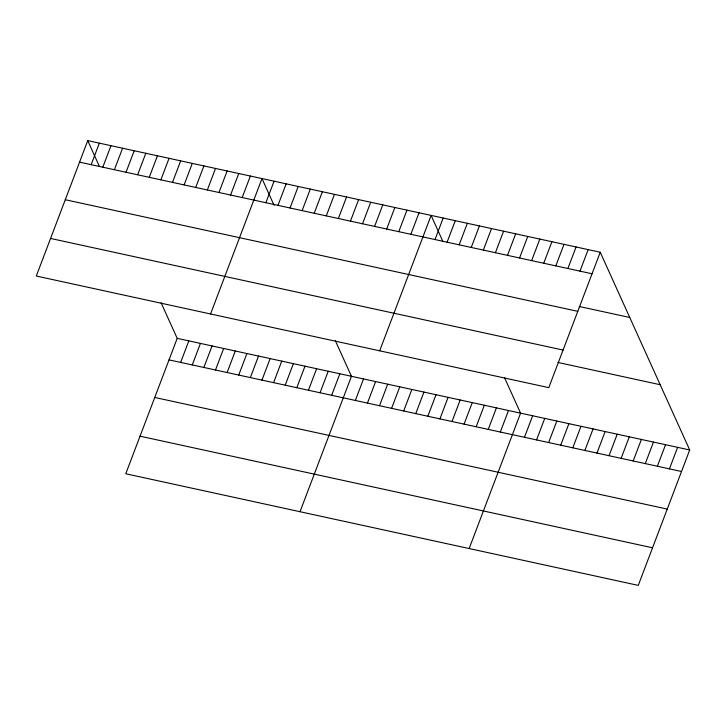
<?xml version="1.0" encoding="UTF-8"?>
<svg xmlns="http://www.w3.org/2000/svg" width="726" height="726" viewBox="0 0 726 726"><rect width="100%" height="100%" fill="white"/><g stroke="black" fill="none" stroke-linecap="round" stroke-linejoin="round"><path stroke-width="1.09" d="M87.737 140.617L36.3 276.025L548.792 387.648L600.23 252.24L87.737 140.617L99.371 166.327M91.177 164.675L99.353 143.149M102.793 167.207L110.969 145.681M114.409 169.73L122.585 148.213M126.025 172.262L134.201 150.745M137.641 174.794L145.817 153.268M149.257 177.326L157.433 155.8M160.873 179.857L169.049 158.332M172.489 182.38L180.665 160.863M184.114 184.912L192.281 163.386M195.73 187.444L203.897 165.918M207.346 189.976L215.522 168.45M218.962 192.499L227.138 170.982M230.578 195.031L238.754 173.514M161.099 302.76L177.208 338.352L125.77 473.76L638.263 585.383L689.7 449.975L600.23 252.24M242.194 197.563L250.37 176.037M180.647 362.41L188.824 340.884M210.549 313.977L261.986 178.569L274.065 205.267M192.263 364.933L200.44 343.416M265.888 202.726L274.065 181.201M203.879 367.465L212.056 345.948M277.967 205.358L286.144 183.832M215.495 369.997L223.672 348.471M227.111 372.529L235.288 351.003M290.046 207.99L298.223 186.464M238.727 375.061L246.904 353.535M302.125 210.622L310.301 189.096M250.343 377.584L258.52 356.067M314.213 213.244L322.389 191.728M261.959 380.115L270.136 358.59M326.292 215.876L334.468 194.359M273.575 382.647L281.752 361.121M338.37 218.508L346.547 196.991M285.2 385.179L293.368 363.653M350.449 221.14L358.626 199.623M296.816 387.702L304.984 366.185M362.528 223.771L370.705 202.255M308.432 390.234L316.609 368.717M374.607 226.403L382.784 204.877M320.048 392.766L328.225 371.24M386.695 229.035L394.862 207.509M331.664 395.298L339.841 373.772M398.774 231.667L406.95 210.141M300.019 511.712L351.457 376.304L335.348 340.712M410.852 234.298L419.029 212.772M355.359 400.462L363.535 378.936M379.671 350.812L431.108 215.404L442.742 241.114M367.438 403.093L375.614 381.567M435.01 239.562L443.187 218.036M379.516 405.716L387.693 384.199M447.089 242.194L455.266 220.668M391.595 408.348L399.772 386.831M459.168 244.825L467.344 223.299M403.683 410.98L411.851 389.463M471.256 247.448L479.432 225.931M415.762 413.611L423.939 392.094M483.334 250.08L491.511 228.563M427.841 416.243L436.017 394.717M495.413 252.712L503.59 231.195M439.92 418.875L448.096 397.349M507.492 255.343L515.669 233.826M451.999 421.507L460.175 399.981M519.571 257.975L527.748 236.458M464.077 424.138L472.254 402.612M531.65 260.607L539.826 239.081M476.165 426.77L484.333 405.244M543.738 263.239L551.905 241.713M488.244 429.402L496.421 407.876M555.817 265.87L563.993 244.344M500.323 432.034L508.499 410.508M567.895 268.502L576.072 246.976M469.141 548.547L520.578 413.139L504.47 377.547M579.974 271.134L588.151 249.608M524.481 437.288L532.657 415.771M536.559 439.92L544.736 418.403M548.638 442.551L556.815 421.035M560.726 445.183L568.894 423.666M572.805 447.815L580.981 426.298M584.884 450.447L593.06 428.921M596.963 453.078L605.139 431.553M609.041 455.71L617.218 434.184M621.12 458.342L629.297 436.816M633.199 460.974L641.376 439.448M645.287 463.605L653.464 442.08M657.366 466.237L665.542 444.711M669.445 468.869L677.621 447.343M79.561 162.143L592.053 273.766M579.239 306.49L629.751 317.489M65.286 199.723L577.778 311.345M50.575 238.446L563.067 350.068M558.04 362.474L660.179 384.726M177.208 338.352L689.7 449.975M169.031 359.878L681.523 471.492M154.756 397.458L667.248 509.08M140.045 436.181L652.538 547.794"/></g></svg>
